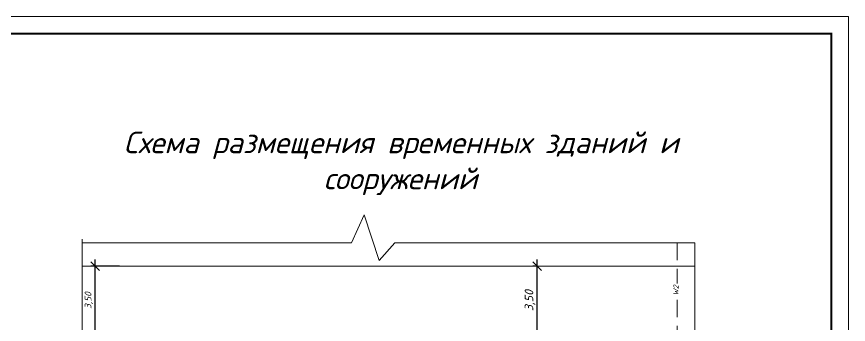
# Model space of a CAD drawing. Header units: millimetres. Extents: x 27137 to 30937, y -4667 to -569.
# Drawn here: x 28926 to 29168.4, y -3968.4 to -3878.8 of the extents above; entities that cross this region are included whole.
import ezdxf

# ---------------------------------------------------------------- set-up
doc = ezdxf.new("R2010")
doc.units = ezdxf.units.MM
doc.header["$LTSCALE"] = 0.4
doc.linetypes.add('штриховаяX2', pattern=[38.1, 25.4, -12.7])
doc.styles.add('Isocpeur', font='isocpeui.ttf', dxfattribs={"height": 2.5})
doc.styles.get("Standard").update_dxf_attribs({"font": 'isocpeui.ttf', "height": 2.5})
doc.dimstyles.new('06', dxfattribs={"dimtxt": 2.5, "dimasz": 2.5, "dimexe": 1.25, "dimexo": 0.625, "dimtad": 1, "dimdec": 0, "dimlfac": 200, "dimtxsty": 'Standard', "dimblk": 'OBLIQUE', "dimcen": 2.5, "dimdle": 2, "dimadec": 0, "dimazin": 0, "dimtfac": 1, "dimtdec": 0, "dimtmove": 0, "dimatfit": 3, "dimldrblk": 'OBLIQUE', "dimfxl": 1, "dimarcsym": 0})

# ---------------------------------------------------------------- blocks, each defined once
blk = doc.blocks.new('_Oblique')
at = {"color": 0, "linetype": 'ByBlock', "lineweight": -2}
blk.add_line((-0.5, -0.5), (0.5, 0.5), dxfattribs=at)
blk = doc.blocks.new('*D230')
at = {"color": 0, "lineweight": -2, "transparency": 16777216}
for p, q in [((29077.72, -3973.5), (29077.72, -3949.5)), ((29077.09, -3951.5), (29076.47, -3951.5)), ((29077.09, -3971.5), (29076.47, -3971.5))]:
    blk.add_line(p, q, dxfattribs=at)
at = {"layer": 'Defpoints', "color": 0, "transparency": 16777216}
for p in [(29077.72, -3951.5), (29077.72, -3951.5), (29077.72, -3971.5)]:
    blk.add_point(p, dxfattribs=at)
at = {"color": 0, "lineweight": -2, "transparency": 16777216, "xscale": 2.5, "yscale": 2.5, "zscale": 2.5}
for p, rotation in [((29077.72, -3951.5), 90), ((29077.72, -3971.5), 270)]:
    blk.add_blockref('_Oblique', p, dxfattribs=dict(at, rotation=rotation))
at = {"color": 0, "lineweight": 15, "transparency": 16777216, "insert": (29075.59, -3961.5), "char_height": 2.5, "attachment_point": 5, "rotation": 90, "style": 'Isocpeur'}
blk.add_mtext('3,50', dxfattribs=at)
blk = doc.blocks.new('*D231')
at = {"color": 0, "lineweight": -2, "transparency": 16777216}
for p, q in [((28948.86, -3973.51), (28948.86, -3949.5)), ((28955.95, -3951.5), (28947.61, -3951.5)), ((28948.23, -3971.51), (28947.61, -3971.51))]:
    blk.add_line(p, q, dxfattribs=at)
at = {"layer": 'Defpoints', "color": 0, "transparency": 16777216}
for p in [(28948.86, -3951.5), (28956.58, -3951.5), (28948.86, -3971.51)]:
    blk.add_point(p, dxfattribs=at)
at = {"color": 0, "lineweight": -2, "transparency": 16777216, "xscale": 2.5, "yscale": 2.5, "zscale": 2.5}
for p, rotation in [((28948.86, -3951.5), 90), ((28948.86, -3971.51), 270)]:
    blk.add_blockref('_Oblique', p, dxfattribs=dict(at, rotation=rotation))
at = {"color": 0, "lineweight": 15, "transparency": 16777216, "insert": (28947.03, -3961.5), "char_height": 2.5, "attachment_point": 5, "rotation": 90, "style": 'Isocpeur'}
blk.add_mtext('{\\H0.8x;3,50}', dxfattribs=at)

msp = doc.modelspace()

# ---------------------------------------------------------------- linework, layer by layer
at = {"lineweight": 15}
for p, q in [((29027.2193, -3936.5131), (29023.6021, -3944.6518)), ((29027.2193, -3936.5131), (29031.6242, -3949.8137)), ((28945.0779, -3943.6172), (28945.0794, -4025.4468)), ((29023.6021, -3944.6518), (28945.0779, -3944.6518)), ((29031.6242, -3949.8137), (29036.2273, -3944.6518)), ((29123.6429, -3944.6518), (29036.2273, -3944.6518)), ((29123.6429, -3956.4985), (29123.6429, -3944.6518)), ((29123.6429, -3956.4985), (29123.6439, -4003.9529))]:
    msp.add_line(p, q, dxfattribs=at)
at = {"linetype": 'штриховаяX2', "lineweight": 15, "ltscale": 0.5}
for p, q in [((29118.4408, -3944.6518), (29118.4405, -3956.5162)), ((29118.4404, -3961.2362), (29118.4399, -3986.2736))]:
    msp.add_line(p, q, dxfattribs=at)
at = {"lineweight": 15, "ltscale": 0.5}
msp.add_line((29123.6429, -3951.4985), (28945.078, -3951.4985), dxfattribs=at)
at = {"color": 7, "lineweight": 15}
for points in [[(28327.3799, -4472.756), (29168.3799, -4472.756), (29168.3799, -3878.756), (28327.3799, -3878.756)], [(28347.3799, -4467.756), (29163.3799, -4467.756), (29163.3799, -3883.756), (28347.3799, -3883.756)]]:
    msp.add_lwpolyline(points, close=True, dxfattribs=at)
at = {"lineweight": 15, "const_width": 0.6}
msp.add_lwpolyline([(28347.3799, -3883.756), (29163.3799, -3883.756), (29163.3799, -4467.756), (28347.3799, -4467.756)], dxfattribs=at)

# ---------------------------------------------------------------- texts
at = {"lineweight": 15, "insert": (28955.7518, -3912.263), "char_height": 6.3, "attachment_point": 1}
msp.add_mtext_dynamic_manual_height_columns('\\pi1.41916;Схема размещения временных зданий и \\P\\pi59.75621;сооружений', width=165.311504, gutter_width=12.5, heights=[0], dxfattribs=at)
at = {"linetype": 'штриховаяX2', "lineweight": 15, "insert": (29117.403, -3956.9998), "char_height": 1.5, "attachment_point": 3, "rotation": 89.090136, "style": 'Isocpeur'}
msp.add_mtext_dynamic_manual_height_columns('W2', width=3.719358, gutter_width=12.5, heights=[0], dxfattribs=at)

# ---------------------------------------------------------------- dimensions: what is measured, and where the dimension line sits
at = {"lineweight": 15}
for base, p1, p2, text, picture, middle in [((28948.8567, -3951.4985), (28948.8567, -3971.5062), (28956.5755, -3951.4985), '{\\H0.8x;3,50}', '*D231', (28947.0317, -3961.5023)), ((29077.719, -3951.4985), (29077.719, -3971.4985), (29077.719, -3951.4985), '3,50', '*D230', (29075.594, -3961.4985))]:
    dim = msp.add_linear_dim(base=base, p1=p1, p2=p2, angle=90, text=text, dimstyle='06', override={"dimtxsty": 'Isocpeur'}, dxfattribs=at)
    dim.commit()
    dim.dimension.update_dxf_attribs({"geometry": picture, "text_midpoint": middle})

doc.saveas('drawing.dxf')
